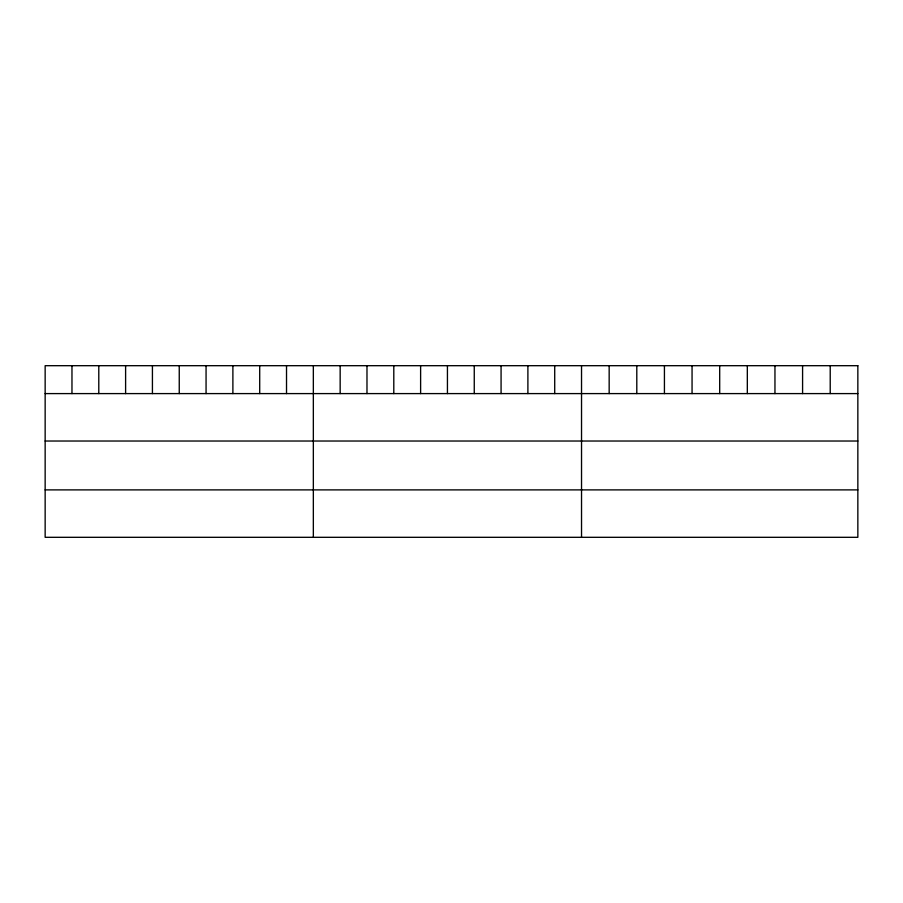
<?xml version="1.0" encoding="UTF-8"?>
<svg xmlns="http://www.w3.org/2000/svg" width="903" height="903" viewBox="0 0 903 903"><rect width="100%" height="100%" fill="white"/><g stroke="black" fill="none" stroke-linecap="round" stroke-linejoin="round"><path stroke-width="1.35" d="M45.15 393.595L857.85 393.595M45.15 441.025L857.85 441.025M45.15 489.889L857.85 489.889M830.218 365.692L830.218 393.595M802.586 365.692L802.586 393.595M774.955 365.692L774.955 393.595M747.323 365.692L747.323 393.595M719.691 365.692L719.691 393.595M692.059 365.692L692.059 393.595M664.427 365.692L664.427 393.595M636.796 365.692L636.796 393.595M609.164 365.692L609.164 393.595M581.532 365.692L581.532 537.308M554.713 365.692L554.713 393.595M527.894 365.692L527.894 393.595M501.075 365.692L501.075 393.595M474.256 365.692L474.256 393.595M447.436 365.692L447.436 393.595M420.617 365.692L420.617 393.595M393.798 365.692L393.798 393.595M366.979 365.692L366.979 393.595M340.16 365.692L340.16 393.595M313.341 365.692L313.341 537.308M286.522 365.692L286.522 393.595M259.703 365.692L259.703 393.595M232.884 365.692L232.884 393.595M206.065 365.692L206.065 393.595M179.245 365.692L179.245 393.595M152.426 365.692L152.426 393.595M125.607 365.692L125.607 393.595M98.788 365.692L98.788 393.595M71.969 365.692L71.969 393.595M857.85 365.692L45.15 365.692L45.15 537.308L857.85 537.308L857.85 365.692"/></g></svg>
